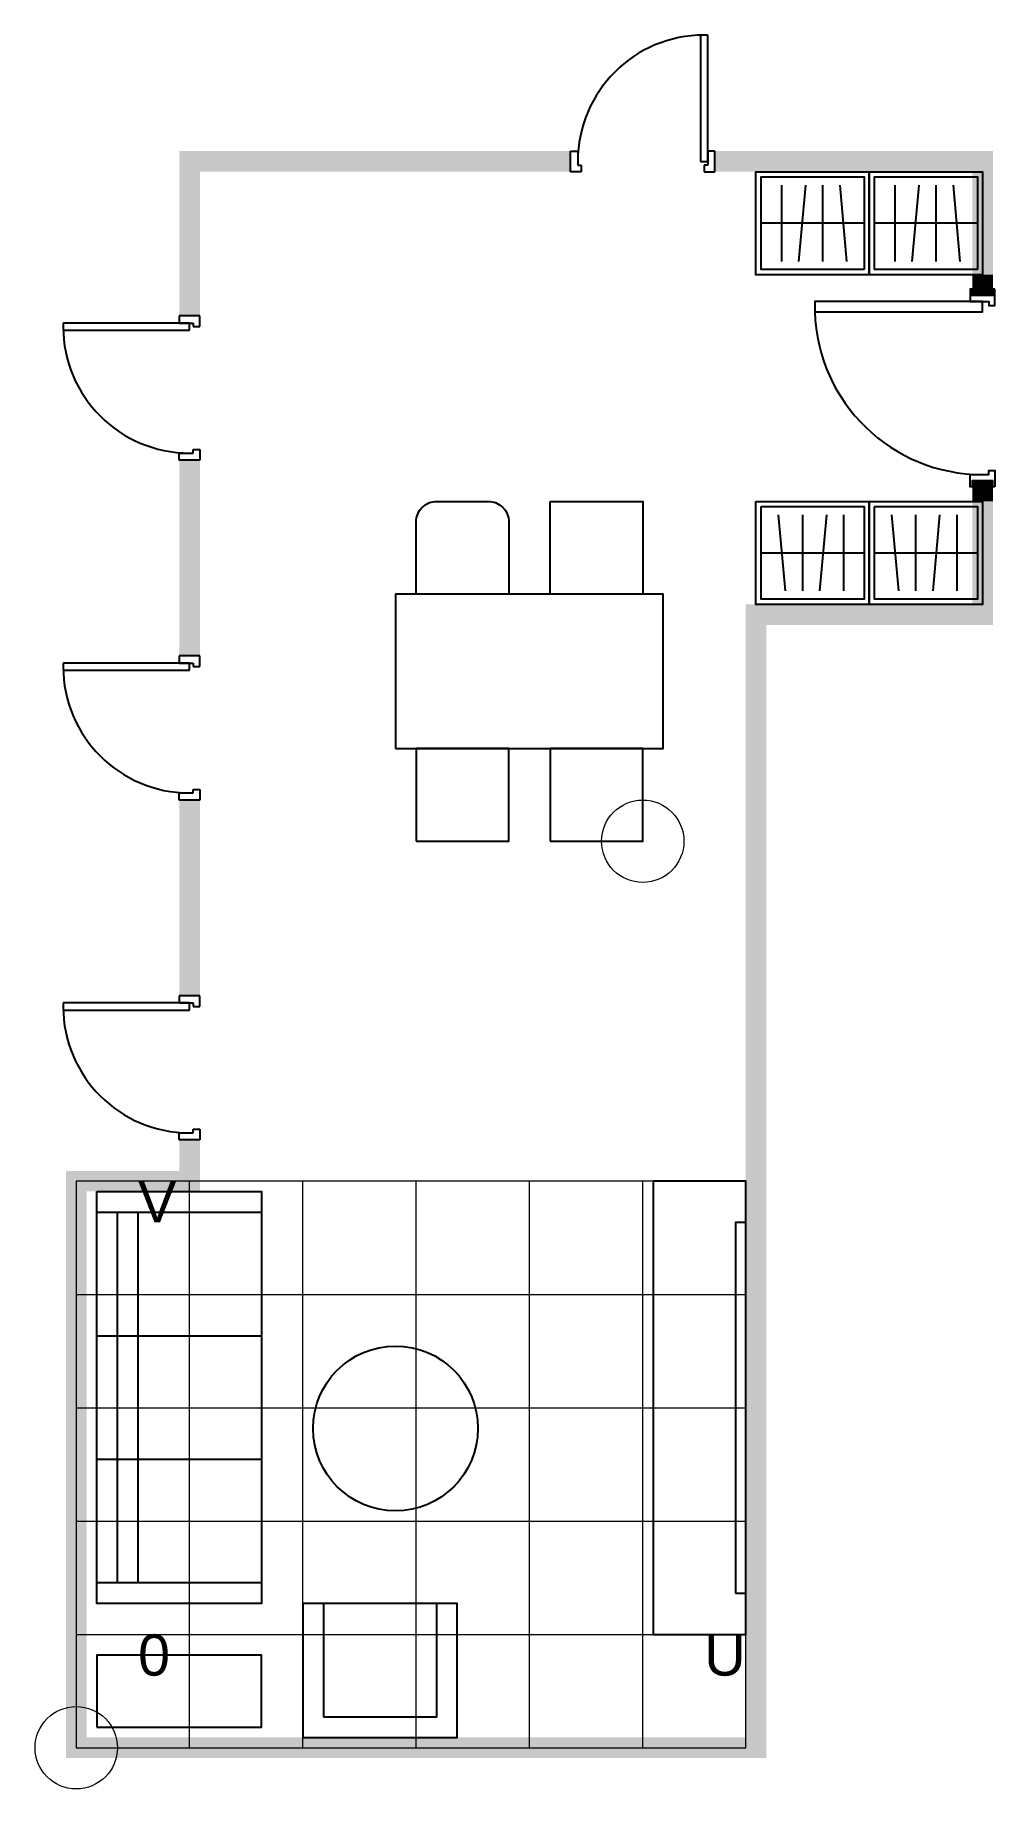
# Model space of a CAD drawing. Header units: millimetres. Extents: x 5850 to 10510, y 1450 to 9963.
import ezdxf

# ---------------------------------------------------------------- set-up
doc = ezdxf.new("R2010")
doc.units = ezdxf.units.MM
doc.layers.add('helper', color=30, linetype='Continuous', lineweight=5)
doc.styles.get("Standard").update_dxf_attribs({"font": 'arial.ttf'})

# ---------------------------------------------------------------- blocks, each defined once
blk = doc.blocks.new('Door_Wide_Mirror')
blk.add_line((1000, 50), (1000, -50))
for points in [[(70, 60), (70, 50), (100, 50), (100, -50), (70, -50), (70, -60), (130, -60), (130, -50), (130, 30), (150, 30), (150, 60), (70, 60)], [(1030, 60), (1030, 50), (1000, 50), (1000, -50), (1030, -50), (1030, -60), (970, -60), (970, -50), (970, 30), (950, 30), (950, 60), (1030, 60)]]:
    blk.add_lwpolyline(points)
blk.add_lwpolyline([(130, 0), (130, -815), (180, -815), (180, 0)], close=True)
blk.add_arc((155, 0), 815, 271.75781, 0)
for points in [[(100, 50), (100, -50), (0, 50), (0, -50)], [(1100, 50), (1100, -50), (1000, 50), (1000, -50)]]:
    blk.add_solid(points)
blk = doc.blocks.new('Sitting')
for p, q in [((100, 2600), (900, 2600)), ((200, 800), (200, 2600)), ((300, 800), (300, 2600)), ((900, 2600), (900, 800)), ((100, 2000), (900, 2000)), ((100, 1400), (900, 1400)), ((900, 800), (100, 800))]:
    blk.add_line(p, q)
for points in [[(2800, 550), (3250, 550), (3250, 2750), (2800, 2750)], [(100, 2700), (900, 2700), (900, 700), (100, 700)], [(3200, 750), (3250, 750), (3250, 2550), (3200, 2550)], [(1100, 50), (1850, 50), (1850, 700), (1100, 700)], [(1200, 150), (1750, 150), (1750, 700), (1200, 700)], [(100, 100), (900, 100), (900, 450), (100, 450)]]:
    blk.add_lwpolyline(points, close=True)
blk.add_circle((1550, 1550), 400)
at = {"layer": 'helper'}
for p, q in [((3250, 2750), (0, 2750)), ((0, 2750), (0, 0)), ((550, 0), (550, 2750)), ((1100, 0), (1100, 2750)), ((1650, 0), (1650, 2750)), ((2200, 0), (2200, 2750)), ((2750, 0), (2750, 2750)), ((3250, 0), (3250, 2750)), ((0, 2200), (3250, 2200)), ((0, 1650), (3250, 1650)), ((0, 1100), (3250, 1100)), ((0, 550), (3250, 550)), ((0, 0), (3250, 0))]:
    blk.add_line(p, q, dxfattribs=at)
blk.add_lwpolyline([(0, 0, 0, 0, 0), (2629.1, 1459.5, 200, 0, 0), (2803.9, 1556.6, 0, 0, 0)], format="xyseb", dxfattribs=at)
blk.add_circle((0, 0), 200, dxfattribs=at)
at = {"layer": 'helper', "char_height": 200}
for s, insert, attachment_point in [('V', (300, 2750), 1), ('0', (300, 550), 1), ('U', (3250, 550), 3)]:
    blk.add_mtext_dynamic_manual_height_columns(s, width=550, gutter_width=12.5, heights=[0], dxfattribs=dict(at, insert=insert, attachment_point=attachment_point))
blk = doc.blocks.new('Dining')
blk.add_lwpolyline([(100, 0), (350, 0, -0.414214), (450, -100), (450, -450), (0, -450), (0, -100, -0.414214)], format="xyb", close=True)
for points in [[(650, 0), (1100, 0), (1100, -450), (650, -450)], [(-100, -1200), (1200, -1200), (1200, -450), (-100, -450)], [(0, -1650), (450, -1650), (450, -1200), (0, -1200)], [(650, -1650), (1100, -1650), (1100, -1200), (650, -1200)]]:
    blk.add_lwpolyline(points, close=True)
at = {"layer": 'helper'}
blk.add_lwpolyline([(1100, -1650, 0, 0, 0), (510.2, -302.1, 200, 0, 0), (430.1, -118.8, 0, 0, 0)], format="xyseb", dxfattribs=at)
blk.add_circle((1100, -1650), 200, dxfattribs=at)
blk = doc.blocks.new('robe')
at = {"true_color": 0xffffff}
for p, q in [((250, 25), (250, 525)), ((65, 425), (435, 425)), ((65, 341.7), (435, 308.3)), ((65, 225), (435, 225)), ((65, 108.3), (435, 141.7))]:
    blk.add_line(p, q, dxfattribs=at)
for points in [[(0, 0), (0, 550), (500, 550), (500, 0)], [(25, 25), (25, 525), (475, 525), (475, 25)]]:
    blk.add_lwpolyline(points, close=True, dxfattribs=at)
blk = doc.blocks.new('AllBlock')
for points in [[(6550, 9400), (6550, 9300), (7200, 9400), (7200, 9300)], [(6550, 9400), (6550, 8750), (6650, 9400), (6650, 8750)], [(7100, 9400), (7100, 9300), (7750, 9400), (7750, 9300)], [(7650, 9400), (7650, 9300), (8300, 9400), (8300, 9300)], [(9300, 9400), (9300, 9300), (9950, 9400), (9950, 9300)], [(9850, 9400), (9850, 9300), (10500, 9400), (10500, 9300)], [(10400, 9400), (10400, 8750), (10500, 9400), (10500, 8750)], [(6550, 7750), (6550, 7100), (6650, 7750), (6650, 7100)], [(10400, 7750), (10400, 7100), (10500, 7750), (10500, 7100)], [(9300, 7200), (9300, 7100), (9950, 7200), (9950, 7100)], [(9300, 7200), (9300, 6550), (9400, 7200), (9400, 6550)], [(9850, 7200), (9850, 7100), (10500, 7200), (10500, 7100)], [(9300, 6650), (9300, 6000), (9400, 6650), (9400, 6000)], [(6550, 6100), (6550, 5450), (6650, 6100), (6650, 5450)], [(9300, 6100), (9300, 5450), (9400, 6100), (9400, 5450)], [(9300, 5550), (9300, 4900), (9400, 5550), (9400, 4900)], [(9300, 5000), (9300, 4350), (9400, 5000), (9400, 4350)], [(6000, 4450), (6000, 4350), (6650, 4450), (6650, 4350)], [(6000, 4450), (6000, 3800), (6100, 4450), (6100, 3800)], [(9300, 4450), (9300, 3800), (9400, 4450), (9400, 3800)], [(6000, 3900), (6000, 3250), (6100, 3900), (6100, 3250)], [(9300, 3900), (9300, 3250), (9400, 3900), (9400, 3250)], [(6000, 3350), (6000, 2700), (6100, 3350), (6100, 2700)], [(9300, 3350), (9300, 2700), (9400, 3350), (9400, 2700)], [(6000, 2800), (6000, 2150), (6100, 2800), (6100, 2150)], [(9300, 2800), (9300, 2150), (9400, 2800), (9400, 2150)], [(6000, 2250), (6000, 1600), (6100, 2250), (6100, 1600)], [(9300, 2250), (9300, 1600), (9400, 2250), (9400, 1600)], [(6000, 1700), (6000, 1600), (6650, 1700), (6650, 1600)], [(6550, 1700), (6550, 1600), (7200, 1700), (7200, 1600)], [(7100, 1700), (7100, 1600), (7750, 1700), (7750, 1600)], [(7650, 1700), (7650, 1600), (8300, 1700), (8300, 1600)], [(8200, 1700), (8200, 1600), (8850, 1700), (8850, 1600)], [(8750, 1700), (8750, 1600), (9400, 1700), (9400, 1600)]]:
    blk.add_solid(points)
for name, p, rotation in [('robe', (9900, 8800), 90), ('robe', (10450, 8800), 90), ('Door_Wide_Mirror', (10450, 8800), 270), ('robe', (9350, 7700), 270), ('robe', (9900, 7700), 270)]:
    blk.add_blockref(name, p, dxfattribs=dict(rotation=rotation))
for name, p in [('Dining', (7700, 7700)), ('Sitting', (6050, 1650))]:
    blk.add_blockref(name, p)
blk = doc.blocks.new('Door_Narrow')
at = {"color": 7}
for p, q in [((0, -234.6), (-613.5, -234.6)), ((-613.5, -234.6), (-613.5, -269.2)), ((-50, -200), (-50, -234.6)), ((50, -200), (-50, -200)), ((-50, -200), (-50, -234.6)), ((-50, -234.6), (17.3, -234.6)), ((-50, -234.6), (17.3, -234.6)), ((0, -269.2), (0, -234.6)), ((17.3, -234.6), (17.3, -251.9)), ((17.3, -234.6), (17.3, -251.9)), ((17.3, -251.9), (50, -251.9)), ((17.3, -251.9), (50, -251.9)), ((50, -251.9), (50, -200)), ((50, -251.9), (50, -200)), ((-613.5, -269.2), (0, -269.2)), ((17.3, -865.4), (17.3, -848.1)), ((17.3, -848.1), (50, -848.1)), ((50, -848.1), (50, -900)), ((-50, -900), (-50, -865.4)), ((-50, -865.4), (17.3, -865.4)), ((50, -900), (-50, -900))]:
    blk.add_line(p, q, dxfattribs=at)
blk.add_arc((0, -251.9), 613.5, 180, 269.9, dxfattribs=at)
for points in [[(50, 0), (-50, 0), (50, -200), (-50, -200)], [(50, -900), (-50, -900), (50, -1100), (-50, -1100)]]:
    blk.add_solid(points, dxfattribs=at)

msp = doc.modelspace()

# ---------------------------------------------------------------- block references
at = {"rotation": 270}
msp.add_blockref('Door_Narrow', (9350, 9350), dxfattribs=at)
for name, p in [('AllBlock', (0, 0)), ('Door_Narrow', (6600, 8800)), ('Door_Narrow', (6600, 7150)), ('Door_Narrow', (6600, 5500))]:
    msp.add_blockref(name, p)

doc.saveas('drawing.dxf')
